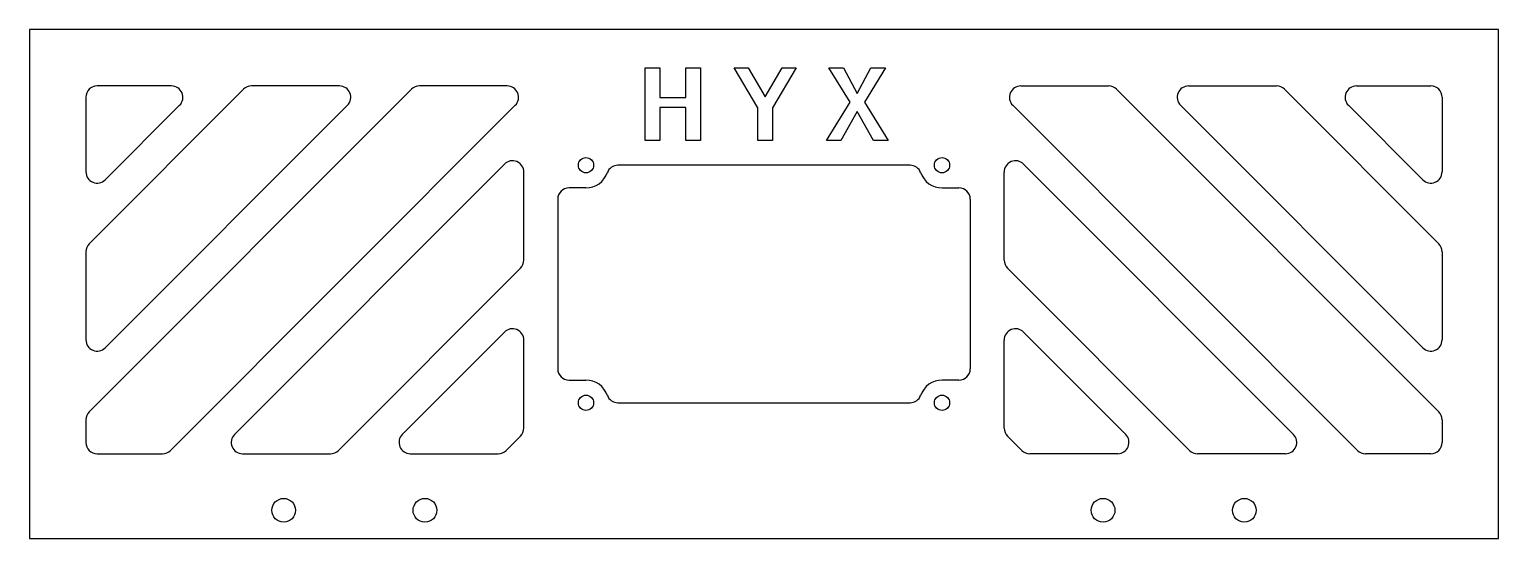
# Model space of a CAD drawing. Header units: millimetres. Extents: x -130 to 130, y -45 to 45.
import ezdxf

# ---------------------------------------------------------------- set-up
doc = ezdxf.new("R2010")
doc.units = ezdxf.units.MM

msp = doc.modelspace()

# ---------------------------------------------------------------- linework, layer by layer
at = {"color": 7, "linetype": 'Continuous', "lineweight": 25}
for p, q in [((130, 45), (-130, 45)), ((-130, 45), (-130, -45)), ((130, -45), (130, 45)), ((-21.01, 25.37), (-21.01, 38.22)), ((-21.01, 38.22), (-18.42, 38.22)), ((-18.42, 38.22), (-18.42, 32.95)), ((-13.84, 38.22), (-11.25, 38.22)), ((-13.84, 32.95), (-13.84, 38.22)), ((-11.25, 38.22), (-11.25, 25.37)), ((-1.08, 31.12), (-5.3, 38.22)), ((-5.3, 38.22), (-2.81, 38.22)), ((-2.81, 38.22), (0.2, 33.1)), ((0.2, 33.1), (3.2, 38.22)), ((5.72, 38.22), (1.51, 31.16)), ((3.2, 38.22), (5.72, 38.22)), ((15.26, 32.12), (11.5, 38.22)), ((11.5, 38.22), (14.08, 38.22)), ((14.08, 38.22), (16.5, 33.68)), ((16.5, 33.68), (18.92, 38.22)), ((21.53, 38.22), (17.76, 32.12)), ((18.92, 38.22), (21.53, 38.22)), ((-92.1, 34.41), (-119.41, 7.1)), ((-62.4, 34.41), (-119.41, -22.6)), ((-104.83, 35), (-118, 35)), ((-75.13, 35), (-90.69, 35)), ((-45.43, 35), (-60.99, 35)), ((45.43, 35), (60.99, 35)), ((62.4, 34.41), (119.41, -22.6)), ((75.13, 35), (90.69, 35)), ((92.1, 34.41), (119.41, 7.1)), ((104.83, 35), (118, 35)), ((-120, 33), (-120, 19.83)), ((-116.59, -11.28), (-73.72, 31.59)), ((-116.59, 18.41), (-103.41, 31.59)), ((-105.02, -29.41), (-44.02, 31.59)), ((-18.42, 32.95), (-13.84, 32.95)), ((-13.84, 31.21), (-18.42, 31.21)), ((-18.42, 31.21), (-18.42, 25.37)), ((-13.84, 25.37), (-13.84, 31.21)), ((11.05, 25.37), (15.26, 32.12)), ((17.76, 32.12), (21.97, 25.37)), ((105.02, -29.41), (44.02, 31.59)), ((116.59, -11.28), (73.72, 31.59)), ((116.59, 18.41), (103.41, 31.59)), ((120, 33), (120, 19.83)), ((-1.08, 25.37), (-1.08, 31.12)), ((1.51, 31.16), (1.51, 25.37)), ((16.49, 30.48), (13.62, 25.37)), ((19.37, 25.37), (16.49, 30.48)), ((-18.42, 25.37), (-21.01, 25.37)), ((-11.25, 25.37), (-13.84, 25.37)), ((1.51, 25.37), (-1.08, 25.37)), ((13.62, 25.37), (11.05, 25.37)), ((21.97, 25.37), (19.37, 25.37)), ((-45.91, 21.2), (-93.7, -26.59)), ((25.84, 21), (-25.84, 21)), ((45.91, 21.2), (93.7, -26.59)), ((-42.5, 4.23), (-42.5, 19.79)), ((42.5, 4.23), (42.5, 19.79)), ((-31.5, 17), (-34.5, 17)), ((31.5, 17), (34.5, 17)), ((-36.5, 15), (-36.5, -15)), ((36.5, 15), (36.5, -15)), ((-120, 5.69), (-120, -9.87)), ((120, 5.69), (120, -9.87)), ((-75.32, -29.41), (-43.09, 2.82)), ((75.32, -29.41), (43.09, 2.82)), ((-45.91, -8.49), (-64.01, -26.59)), ((-42.5, -25.47), (-42.5, -9.91)), ((42.5, -25.47), (42.5, -9.91)), ((45.91, -8.49), (64.01, -26.59)), ((-34.5, -17), (-31.5, -17)), ((34.5, -17), (31.5, -17)), ((-25.84, -21), (25.84, -21)), ((-120, -24.01), (-120, -28)), ((120, -24.01), (120, -28)), ((-45.62, -29.41), (-43.09, -26.88)), ((45.62, -29.41), (43.09, -26.88)), ((-118, -30), (-106.43, -30)), ((-92.29, -30), (-76.73, -30)), ((-62.59, -30), (-47.03, -30)), ((62.59, -30), (47.03, -30)), ((92.29, -30), (76.73, -30)), ((118, -30), (106.43, -30)), ((-130, -45), (130, -45))]:
    msp.add_line(p, q, dxfattribs=at)
for centre, radius in [((-31.5, 21), 1.35), ((31.5, 21), 1.35), ((-31.5, -21), 1.35), ((31.5, -21), 1.35), ((-85, -40), 2.1), ((-60, -40), 2.1), ((60, -40), 2.1), ((85, -40), 2.1)]:
    msp.add_circle(centre, radius, dxfattribs=at)
for centre, radius, start, end in [((-118, 33), 2, 90, 180), ((-104.83, 33), 2, 315, 90), ((-90.69, 33), 2, 90, 135), ((-75.13, 33), 2, 315, 90), ((-60.99, 33), 2, 90, 135), ((-45.43, 33), 2, 315, 90), ((45.43, 33), 2, 90, 225), ((60.99, 33), 2, 45, 90), ((75.13, 33), 2, 90, 225), ((90.69, 33), 2, 45, 90), ((104.83, 33), 2, 90, 225), ((118, 33), 2, 0, 90), ((-44.5, 19.79), 2, 0, 135), ((-25.84, 19), 2, 90, 160.5288), ((25.84, 19), 2, 19.4712, 90), ((44.5, 19.79), 2, 45, 180), ((-118, 19.83), 2, 180, 315), ((-31.5, 21), 4, 270, 340.5288), ((31.5, 21), 4, 199.4712, 270), ((118, 19.83), 2, 225, 0), ((-34.5, 15), 2, 90, 180), ((34.5, 15), 2, 0, 90), ((-118, 5.69), 2, 135, 180), ((118, 5.69), 2, 0, 45), ((-44.5, 4.23), 2, 315, 0), ((44.5, 4.23), 2, 180, 225), ((-118, -9.87), 2, 180, 315), ((-44.5, -9.91), 2, 0, 135), ((44.5, -9.91), 2, 45, 180), ((118, -9.87), 2, 225, 0), ((-34.5, -15), 2, 180, 270), ((34.5, -15), 2, 270, 0), ((-31.5, -21), 4, 19.4712, 90), ((31.5, -21), 4, 90, 160.5288), ((-25.84, -19), 2, 199.4712, 270), ((25.84, -19), 2, 270, 340.5288), ((-118, -24.01), 2, 135, 180), ((118, -24.01), 2, 0, 45), ((-44.5, -25.47), 2, 315, 0), ((44.5, -25.47), 2, 180, 225), ((-118, -28), 2, 180, 270), ((-92.29, -28), 2, 135, 270), ((-62.59, -28), 2, 135, 270), ((62.59, -28), 2, 270, 45), ((92.29, -28), 2, 270, 45), ((118, -28), 2, 270, 0), ((-106.43, -28), 2, 270, 315), ((-76.73, -28), 2, 270, 315), ((-47.03, -28), 2, 270, 315), ((47.03, -28), 2, 225, 270), ((76.73, -28), 2, 225, 270), ((106.43, -28), 2, 225, 270)]:
    msp.add_arc(centre, radius, start, end, dxfattribs=at)

doc.saveas('drawing.dxf')
